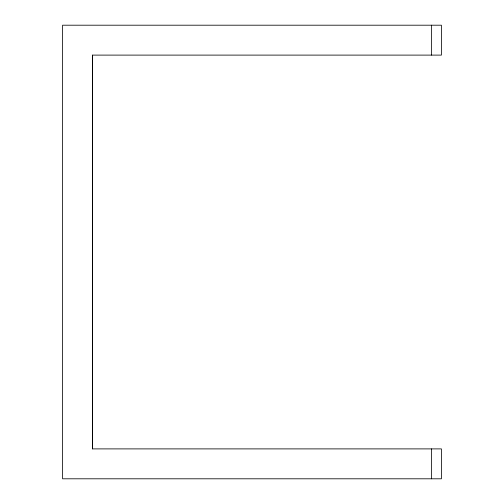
<?xml version="1.0" encoding="UTF-8"?>
<svg xmlns="http://www.w3.org/2000/svg" width="504" height="504" viewBox="0 0 504 504"><rect width="100%" height="100%" fill="white"/><g stroke="black" fill="none" stroke-linecap="round" stroke-linejoin="round"><path stroke-width="0.76" d="M92.49 448.894L92.49 55.106L441.416 55.106L441.416 25.2L62.584 25.2L62.584 478.8L441.416 478.8L441.416 448.894L92.49 448.894L92.49 55.106M431.449 478.8L431.449 448.894M431.449 25.2L431.449 55.106"/></g></svg>
